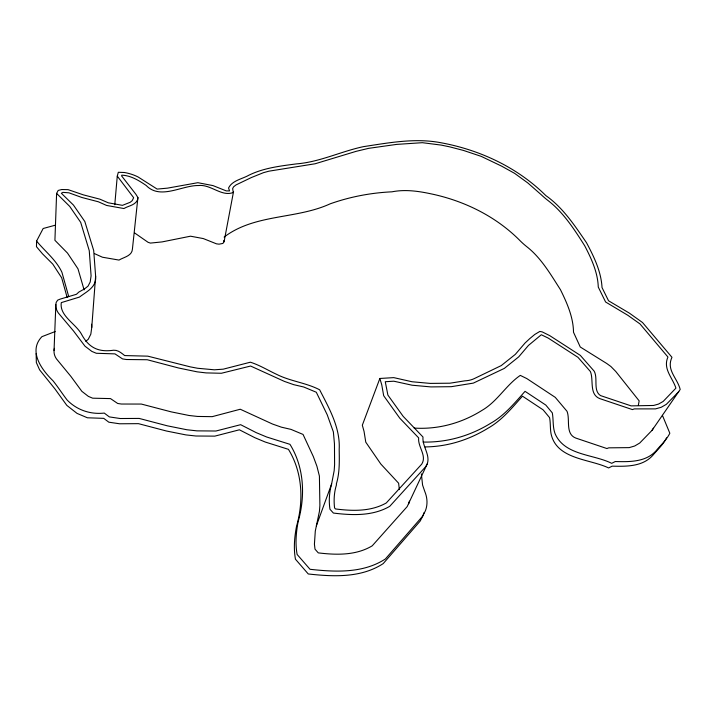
<?xml version="1.0" encoding="UTF-8"?>
<svg xmlns="http://www.w3.org/2000/svg" width="716" height="716" viewBox="0 0 716 716"><rect width="100%" height="100%" fill="white"/><g stroke="black" fill="none" stroke-linecap="round" stroke-linejoin="round"><path stroke-width="1.07" d="M55.275 225.2L43.166 228.502L36.579 241.077L36.471 246.698L42.504 253.831L52.787 264.106L61.683 277.835L67.143 297.444M414.179 428.079C438.317 429.627 461.829 423.084 482.226 410.241C497.432 401.381 505.943 385.226 520.29 375.381L526.842 378.594L555.267 397.362L567.027 411.315C570.357 419.737 565.04 433.815 575.727 438.049L606.917 448.547L608.734 447.84L629.203 447.625L634.725 445.987L639.746 443.016L652.025 430.361L680.2 389.459C677.354 378.003 665.97 370.002 671.975 357.32L642.529 322.531L629.427 313.169L608.546 300.783L602.031 287.581C601.172 271.516 593.949 256.668 586.485 242.688C574.769 225.638 563.009 207.64 545.852 195.602C517.57 167.463 479.935 149.868 440.922 142.744C415.253 137.803 388.985 142.77 363.504 146.637C340.897 151.425 319.73 162.049 296.496 163.883C280.305 166.014 263.721 167.929 248.873 175.214C242.089 179.072 232.279 180.432 228.556 187.986L229.55 190.912L226.283 190.904L213.01 185.605L197.867 182.696L167.517 188.138L157.162 189.087L138.072 176.959A35.352 23.753 7 0 0 124.396 172.502L118.319 172.287L117.272 176.109L133.65 197.706L132.191 200.677L130.214 202.288L122.445 205.349L108.268 202.807L99.945 199.191L83.351 194.859L68.109 189.651L61.755 189.525L58.175 190.447L56.609 193.41L54.917 240.299L67.483 253.07L77.981 268.813L84.112 289.89M54.049 350.473L55.848 304.506M85.777 341.308L88.274 339.25L90.816 334.184L91.764 327.418L95.622 276.108L93.698 250.537L84.837 221.548L73.462 205.089L61.352 193.266L62.963 192.371L68.933 192.819L81.857 197.482L98.378 201.787L106.603 205.447L123.931 208.544C128.54 205.734 135.02 205.376 137.561 199.889L137.919 197.562L135.906 194.304L121.604 175.903L121.809 175.16C130.849 175.501 138.886 180.504 146.162 185.444C160.277 200.176 181.801 185.265 198.493 185.525C210.773 184.119 221.647 197.079 233.264 192.488L232.646 188.621L233.541 186.867L235.985 184.943L251.334 177.559L263.461 172.672L268.983 171.169L315.13 163.767L356.147 151.336L368.659 148.337L396.655 144.399L422.351 142.69L441.199 145.088L449.702 146.852L463.476 150.432L481.224 156.365L501.585 166.121L514.625 173.362L527.799 182.938L541.233 194.716A61.263 36.57 23.7 0 0 548.214 200.677C563.483 212.518 574.456 229.559 584.695 245.758C591.38 258.601 597.779 272.366 598.272 287.062L605.602 302L627.798 315.264L639.988 323.918L667.938 357.033C662.649 368.838 672.575 377.672 675.931 388.135L663.177 401.425L658.523 404.084L653.61 405.462L631.145 405.882L600.545 395.599C592.848 390.685 598.191 378.334 594.164 371.148L580.318 355.378L549.673 335.598L542.2 331.884L539.828 331.436L534.798 334.444L529.795 338.579L525.034 343.036L515.35 354.348L501.254 365.59L474.422 378.531A27.02 19.609 24 0 1 464.863 380.84L449.899 383.203L430.155 383.4L412.04 381.753L393.755 377.627L379.856 378.469L362.323 425.215L364.05 431.417L365.769 442.157L380.814 464.022L398.624 483.228L399.34 489.583M114.775 204.74L117.272 176.109M137.919 197.562L132.433 248.971C132.048 256.042 123.886 257.107 119.008 260.078L102.451 257.223L94.602 253.679M95.622 276.108C96.839 287.179 86.609 291.555 79.458 297.077L61.29 302.617C59.24 316.239 76.397 323.829 82.018 335.142C89.33 348.119 98.88 352.353 113.593 350.231C117.934 349.9 121.469 353.042 124.674 355.575L147.791 356.156L190.367 366.887L197.634 368.266L214.361 369.805L223.222 369.17L250.367 362.207C259.613 365.106 267.874 370.288 276.609 374.343C290.383 381.315 305.974 382.684 319.649 389.79C329.181 408.371 340.377 427.783 339.187 449.371C339.357 461.006 339.796 472.748 336.323 484.025L336.484 484.795C334.121 492.178 333.647 500.26 334.578 507.939L335.482 508.942C352.514 511.117 370.843 511.68 386.282 502.963L421.706 464.165C427.201 455.645 417.643 446.936 418.663 437.888L399.734 418.135L383.687 395.724L381.744 384.787L379.856 378.469M36.131 353.57L36.346 362.565L39.604 369.841L54.953 388.922L66.83 405.39L77.033 413.392L87.397 417.786L103.748 418.359L108.814 422.189L119.617 423.783L138.465 423.657L166.434 431.005L185.909 434.907L195.96 436.008L214.818 436.134L239.395 429.797L254.869 437.709L265.26 442.041L288.441 449.344C302.653 472.408 303.772 501.021 296.496 526.457C294.464 537.17 293.488 548.331 295.448 559.196L308.265 573.972C333.423 576.72 361.079 578.072 383.212 563.599L420.14 521.114L423.058 515.601A34.189 27.933 26.1 0 0 423.979 512.754M638.35 405.247L639.155 400.87L615.805 371.515L610.882 366.494L606.712 363.477L580.273 347.009L573.507 332.251C573.328 317.197 567.027 303.002 560.458 289.703C550.738 274.55 541.198 257.984 526.86 246.751A58.873 36.874 24.1 0 1 520.237 240.88C496.242 216.501 464.263 200.784 430.96 193.83C418.153 191.074 404.916 189.257 391.912 191.825C370.924 192.801 349.999 196.784 330.174 203.827C296.102 219.454 254.959 213.672 224.117 237.068M134.796 233.076L148.033 242.285L150.396 243.091L162.093 241.91L190.51 236.199L203.299 238.571L216.501 243.843L219.051 244.165L222.882 243.431L224.081 241.731L233.55 191.539M54.407 348.334A21.05 15.904 2.1 0 0 56.403 358.805L70.875 376.383L81.839 391.312L88.372 396.378L92.633 398.185L110.497 398.597L117.701 403.484L121.371 404.03L141.329 404.057L171.187 411.861L188.988 415.477L197.571 416.444L212.204 416.658L240.263 409.239L272.519 424.042L281.433 427.184L291.018 429.394L303.047 434.433L313.313 456.54L316.92 466.259L319.408 476.077L319.891 505.451L319.434 511.331L315.3 531.03L314.422 544.169L315.013 549.172L318.271 552.877C336.404 555.061 356.022 555.571 372.222 545.825L407.153 506.642L427.309 463.753C430.352 454.517 422.136 446.363 422.977 437.002L403.171 416.354L387.884 395.089L385.271 381.726L393.809 381.198L412.112 385.217L430.88 386.909L451.268 386.685L473.33 383.114L504.341 368.391L518.742 356.828L528.453 345.425L541.323 334.748L548.17 338.059L577.946 357.302L590.387 371.523C593.913 380.106 588.892 394.489 599.901 398.651L632.443 409.597L634.313 408.899L655.525 408.881L661.208 407.279L666.345 404.325L678.795 391.652M408.729 503.76L409.373 501.137M56.609 193.41L69.721 206.405L80.693 222.372L89.258 250.681L91.093 275.848L90.189 282.023L88.014 286.158L84.443 288.951L78.849 292.056L76.469 294.276L60.162 299.118L57.647 300.165L56.224 302.349A22.008 16.083 3.3 0 0 58.327 312.964L73.488 330.935L84.989 346.186L91.836 351.404L96.302 353.274L114.981 353.883L122.534 358.913L126.383 359.513L147.245 359.745L178.49 367.979L197.106 371.837L206.083 372.902L221.36 373.269L250.6 366.037L284.368 381.386L293.694 384.662L303.709 386.998L316.302 392.243L327.23 414.797L333.37 431.918L334.462 443.857L334.596 464.648L334.175 470.636L331.606 484.025C329.288 492.134 328.698 500.887 329.951 509.237L333.396 513.059C352.272 515.386 372.714 516.236 389.737 506.328L425.707 466.68L427.309 463.753M316.329 525.884L331.606 484.025M666.56 437.843C663.49 444.036 658.523 448.798 654.021 453.908C643.899 466.76 626.956 466.528 612.171 466.152L608.609 467.942C589.563 458.804 556.529 459.52 551.043 433.744C550.067 428.419 550.631 422.941 549.575 417.634L543.14 409.865L522.474 396.163C512.038 407.851 501.925 420.364 488.043 428.186C468.962 439.892 447.554 446.703 425.116 446.918M652.025 430.361L653.431 428.186M55.186 331.544L41.922 336.663C27.978 351.073 41.617 369.751 52.921 380.679C57.951 386.909 62.265 393.675 67.125 400.029C76.916 410.062 90.368 414.618 104.259 413.078L109.351 416.909L120.207 418.52L139.155 418.421L167.293 425.814L186.876 429.752L196.972 430.862L215.937 431.014L240.639 424.686L256.203 432.634L266.647 436.993L289.962 444.332C304.255 467.423 305.437 496.125 298.142 521.642C296.111 532.382 295.135 543.569 297.122 554.461L310.028 569.292C335.312 572.075 363.11 573.48 385.378 558.972L422.431 516.406L425.358 510.884A34.377 27.987 26 0 0 424.767 491.418L422.574 485.045L421.384 473.885M423.111 442.058C447.026 442.595 470.188 435.901 490.505 423.371C504.431 415.557 514.571 403.036 525.043 391.339L545.816 405.077L552.305 412.872C553.575 419.782 552.555 427.031 555.097 433.735C564.629 455.564 593.242 454.078 611.706 463.333L615.277 461.534C630.107 461.927 647.121 462.214 657.288 449.317C661.79 444.206 666.766 439.445 669.836 433.252L662.425 415.37M36.579 241.077C45.126 251.495 56.054 259.783 61.925 272.277L68.745 296.684M223.696 240.585L224.081 241.731M91.541 324.223L91.764 327.418"/></g></svg>
